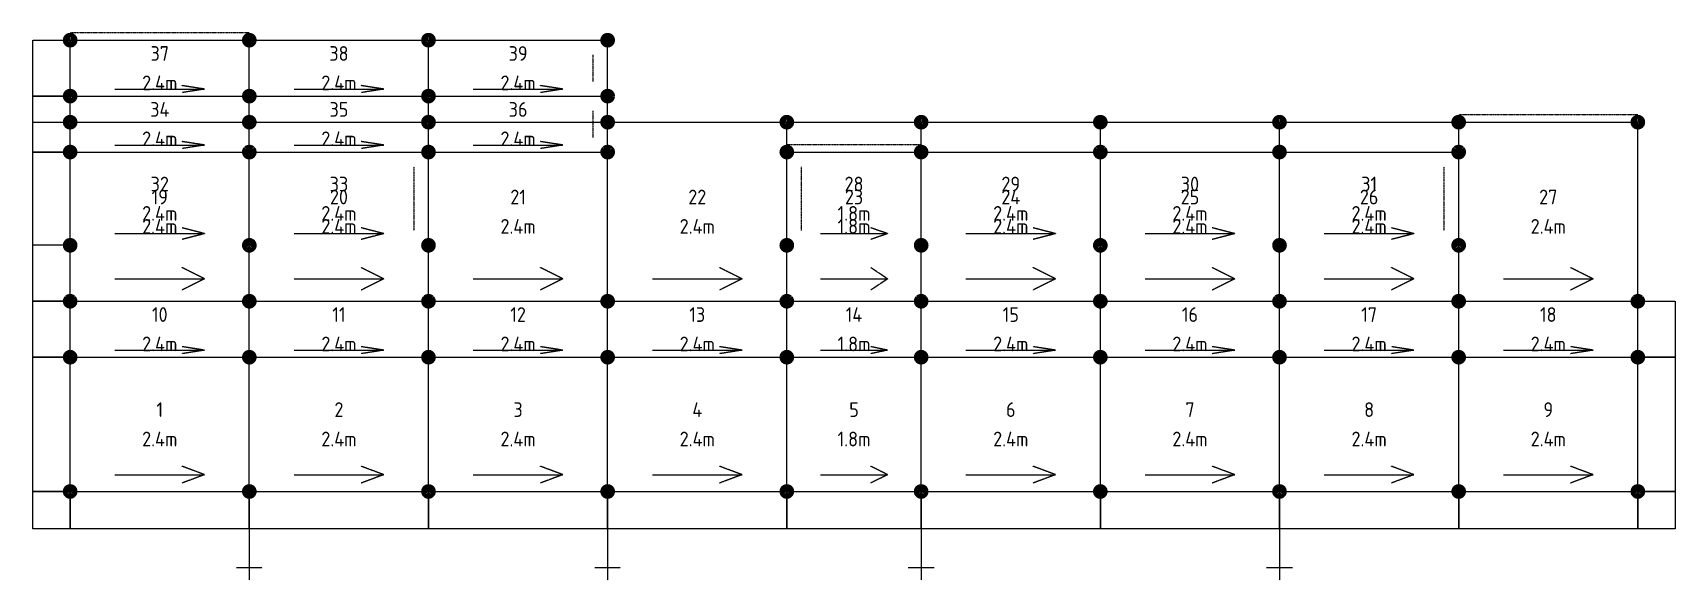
# Model space of a CAD drawing. Header units: millimetres. Extents: x 47059 to 69416, y 6851 to 14306.
import ezdxf
from ezdxf.enums import TextEntityAlignment as Align

# ---------------------------------------------------------------- set-up
doc = ezdxf.new("R2010")
doc.units = ezdxf.units.MM
doc.linetypes.add('KwikScaf_DASHED', pattern=[3.75, 2.5, -1.25])
doc.linetypes.add('KwikScaf_Line', pattern=[1, 1, 0])
doc.layers.add('KwikScaf Schematic', color=7, linetype='CONTINUOUS')
doc.styles.add('KwikScaf ISO', font='isocp.shx')

msp = doc.modelspace()

# ---------------------------------------------------------------- linework, layer by layer
at = {"layer": 'KwikScaf Schematic', "color": 3, "linetype": 'KwikScaf_Line'}
for p, q in [((47059, 13444), (47059, 14206)), ((47059, 14206), (47567, 14206)), ((47567, 14206), (50006, 14206)), ((47567, 13444), (47567, 14206)), ((50006, 13444), (50006, 14206)), ((50006, 14206), (52445, 14206)), ((52445, 13444), (52445, 14206)), ((52445, 14206), (54884, 14206)), ((54884, 13444), (54884, 14206)), ((47059, 12682), (47059, 13444)), ((47059, 13444), (47567, 13444)), ((47567, 13444), (47059, 13444)), ((47567, 13444), (50006, 13444)), ((47567, 12682), (47567, 13444)), ((48177, 13540), (49396, 13540)), ((49396, 13540), (49091, 13587)), ((49396, 13540), (49091, 13492)), ((50006, 12682), (50006, 13444)), ((50006, 13444), (52445, 13444)), ((50616, 13540), (51835, 13540)), ((51835, 13540), (51530, 13587)), ((51835, 13540), (51530, 13492)), ((52445, 12682), (52445, 13444)), ((52445, 13444), (54884, 13444)), ((52445, 13444), (54884, 13444)), ((53055, 13540), (54274, 13540)), ((54274, 13540), (53969, 13587)), ((54274, 13540), (53969, 13492)), ((54884, 12682), (54884, 13444)), ((47059, 10650), (47059, 13089)), ((47059, 13089), (47567, 13089)), ((47567, 13089), (50006, 13089)), ((47567, 10650), (47567, 13089)), ((50006, 10650), (50006, 13089)), ((50006, 13089), (52445, 13089)), ((52445, 10650), (52445, 13089)), ((52445, 13089), (54884, 13089)), ((54884, 13089), (57323, 13089)), ((54884, 10650), (54884, 13089)), ((57323, 10650), (57323, 13089)), ((59152, 13089), (61591, 13089)), ((61591, 13089), (64030, 13089)), ((61591, 10650), (61591, 13089)), ((64030, 13089), (66469, 13089)), ((64030, 10650), (64030, 13089)), ((66469, 13089), (68908, 13089)), ((66469, 10650), (66469, 13089)), ((68908, 10650), (68908, 13089)), ((48177, 12778), (49396, 12778)), ((49396, 12778), (49091, 12825)), ((49396, 12778), (49091, 12730)), ((50616, 12778), (51835, 12778)), ((51835, 12778), (51530, 12825)), ((51835, 12778), (51530, 12730)), ((53055, 12778), (54274, 12778)), ((54274, 12778), (53969, 12825)), ((54274, 12778), (53969, 12730)), ((47567, 12682), (47059, 12682)), ((47059, 11412), (47059, 12682)), ((47059, 12682), (47567, 12682)), ((47567, 12682), (50006, 12682)), ((47567, 11412), (47567, 12682)), ((50006, 11412), (50006, 12682)), ((50006, 12682), (52445, 12682)), ((52445, 12682), (54884, 12682)), ((52445, 11412), (52445, 12682)), ((59152, 12682), (61591, 12682)), ((61591, 11412), (61591, 12682)), ((61591, 12682), (64030, 12682)), ((64030, 11412), (64030, 12682)), ((64030, 12682), (66469, 12682)), ((66469, 11412), (66469, 12682)), ((49396, 11571), (49091, 11650)), ((51835, 11571), (51530, 11650)), ((60981, 11571), (60676, 11650)), ((63420, 11571), (63115, 11650)), ((65859, 11571), (65554, 11650)), ((47567, 11412), (47059, 11412)), ((48177, 11571), (49396, 11571)), ((49396, 11571), (49091, 11492)), ((50616, 11571), (51835, 11571)), ((51835, 11571), (51530, 11492)), ((59762, 11571), (60981, 11571)), ((60981, 11571), (60676, 11492)), ((62201, 11571), (63420, 11571)), ((63420, 11571), (63115, 11492)), ((64640, 11571), (65859, 11571)), ((65859, 11571), (65554, 11492)), ((48177, 10955), (49396, 10955)), ((49396, 10955), (49091, 11108)), ((49396, 10955), (49091, 10803)), ((50616, 10955), (51835, 10955)), ((51835, 10955), (51530, 11108)), ((51835, 10955), (51530, 10803)), ((53055, 10955), (54274, 10955)), ((54274, 10955), (53969, 11108)), ((54274, 10955), (53969, 10803)), ((55494, 10955), (56713, 10955)), ((56713, 10955), (56408, 11108)), ((56713, 10955), (56408, 10803)), ((59762, 10955), (60981, 10955)), ((60981, 10955), (60676, 11108)), ((60981, 10955), (60676, 10803)), ((62201, 10955), (63420, 10955)), ((63420, 10955), (63115, 11108)), ((63420, 10955), (63115, 10803)), ((64640, 10955), (65859, 10955)), ((65859, 10955), (65554, 11108)), ((65859, 10955), (65554, 10803)), ((67079, 10955), (68298, 10955)), ((68298, 10955), (67993, 11108)), ((68298, 10955), (67993, 10803)), ((47059, 9888), (47059, 10650)), ((47059, 10650), (47567, 10650)), ((47567, 10650), (47059, 10650)), ((47567, 10650), (50006, 10650)), ((47567, 9888), (47567, 10650)), ((50006, 9888), (50006, 10650)), ((50006, 10650), (52445, 10650)), ((52445, 10650), (54884, 10650)), ((52445, 9888), (52445, 10650)), ((54884, 10650), (57323, 10650)), ((54884, 9888), (54884, 10650)), ((57323, 9888), (57323, 10650)), ((59152, 10650), (61591, 10650)), ((61591, 10650), (64030, 10650)), ((61591, 9888), (61591, 10650)), ((64030, 10650), (66469, 10650)), ((64030, 9888), (64030, 10650)), ((66469, 10650), (68908, 10650)), ((66469, 9888), (66469, 10650)), ((68908, 9888), (68908, 10650)), ((68908, 10650), (69416, 10650)), ((69416, 10650), (69416, 9888)), ((47567, 9888), (47059, 9888)), ((47059, 8059), (47059, 9888)), ((47059, 9888), (47567, 9888)), ((47567, 9888), (50006, 9888)), ((47567, 8059), (47567, 9888)), ((48177, 9984), (49396, 9984)), ((49396, 9984), (49091, 10031)), ((49396, 9984), (49091, 9936)), ((50006, 8059), (50006, 9888)), ((50006, 9888), (52445, 9888)), ((50616, 9984), (51835, 9984)), ((51835, 9984), (51530, 10031)), ((51835, 9984), (51530, 9936)), ((52445, 8059), (52445, 9888)), ((52445, 9888), (54884, 9888)), ((53055, 9984), (54274, 9984)), ((54274, 9984), (53969, 10031)), ((54274, 9984), (53969, 9936)), ((54884, 8059), (54884, 9888)), ((54884, 9888), (57323, 9888)), ((55494, 9984), (56713, 9984)), ((56713, 9984), (56408, 10031)), ((56713, 9984), (56408, 9936)), ((57323, 8059), (57323, 9888)), ((59152, 9888), (61591, 9888)), ((59762, 9984), (60981, 9984)), ((60981, 9984), (60676, 10031)), ((60981, 9984), (60676, 9936)), ((61591, 8059), (61591, 9888)), ((61591, 9888), (64030, 9888)), ((62201, 9984), (63420, 9984)), ((63420, 9984), (63115, 10031)), ((63420, 9984), (63115, 9936)), ((64030, 8059), (64030, 9888)), ((64030, 9888), (66469, 9888)), ((64640, 9984), (65859, 9984)), ((65859, 9984), (65554, 10031)), ((65859, 9984), (65554, 9936)), ((66469, 8059), (66469, 9888)), ((66469, 9888), (68908, 9888)), ((67079, 9984), (68298, 9984)), ((68298, 9984), (67993, 10031)), ((68298, 9984), (67993, 9936)), ((69416, 9888), (68908, 9888)), ((68908, 8059), (68908, 9888)), ((68908, 9888), (69416, 9888)), ((69416, 9888), (69416, 8059)), ((48177, 8288), (49396, 8288)), ((49396, 8288), (49091, 8402)), ((49396, 8288), (49091, 8174)), ((50616, 8288), (51835, 8288)), ((51835, 8288), (51530, 8402)), ((51835, 8288), (51530, 8174)), ((53055, 8288), (54274, 8288)), ((54274, 8288), (53969, 8402)), ((54274, 8288), (53969, 8174)), ((55494, 8288), (56713, 8288)), ((56713, 8288), (56408, 8402)), ((56713, 8288), (56408, 8174)), ((59762, 8288), (60981, 8288)), ((60981, 8288), (60676, 8402)), ((60981, 8288), (60676, 8174)), ((62201, 8288), (63420, 8288)), ((63420, 8288), (63115, 8402)), ((63420, 8288), (63115, 8174)), ((64640, 8288), (65859, 8288)), ((65859, 8288), (65554, 8402)), ((65859, 8288), (65554, 8174)), ((67079, 8288), (68298, 8288)), ((68298, 8288), (67993, 8402)), ((68298, 8288), (67993, 8174)), ((47567, 8059), (47059, 8059)), ((47059, 7551), (47059, 8059)), ((47059, 8059), (47567, 8059)), ((47567, 8059), (50006, 8059)), ((47567, 7551), (47567, 8059)), ((47567, 8059), (47567, 7551)), ((50006, 8059), (50006, 7551)), ((50006, 8059), (52445, 8059)), ((50006, 7551), (50006, 8059)), ((52445, 8059), (52445, 7551)), ((52445, 8059), (54884, 8059)), ((52445, 7551), (52445, 8059)), ((54884, 8059), (54884, 7551)), ((54884, 8059), (57323, 8059)), ((54884, 7551), (54884, 8059)), ((57323, 8059), (57323, 7551)), ((59152, 8059), (61591, 8059)), ((59152, 7551), (59152, 8059)), ((61591, 8059), (61591, 7551)), ((61591, 8059), (64030, 8059)), ((61591, 7551), (61591, 8059)), ((64030, 8059), (64030, 7551)), ((64030, 8059), (66469, 8059)), ((64030, 7551), (64030, 8059)), ((66469, 8059), (66469, 7551)), ((66469, 8059), (68908, 8059)), ((66469, 7551), (66469, 8059)), ((69416, 8059), (68908, 8059)), ((68908, 8059), (68908, 7551)), ((68908, 8059), (69416, 8059)), ((68908, 7551), (68908, 8059)), ((69416, 8059), (69416, 7551)), ((47567, 7551), (47059, 7551)), ((50006, 7551), (47567, 7551)), ((50006, 7551), (50006, 6851)), ((52445, 7551), (50006, 7551)), ((54884, 7551), (52445, 7551)), ((54884, 7551), (54884, 6851)), ((57323, 7551), (54884, 7551)), ((61591, 7551), (59152, 7551)), ((64030, 7551), (61591, 7551)), ((64030, 7551), (64030, 6851)), ((66469, 7551), (64030, 7551)), ((68908, 7551), (66469, 7551)), ((69416, 7551), (68908, 7551)), ((49831, 7026), (50181, 7026)), ((54709, 7026), (55059, 7026)), ((63855, 7026), (64205, 7026))]:
    msp.add_line(p, q, dxfattribs=at)
at = {"layer": 'KwikScaf Schematic', "color": 3, "linetype": 'KwikScaf_DASHED'}
for p, q in [((50006, 14306), (47567, 14306)), ((54684, 14006), (54684, 13644)), ((54684, 13244), (54684, 12882)), ((68908, 13189), (66469, 13189)), ((52245, 12482), (52245, 11612)), ((66269, 12482), (66269, 11612))]:
    msp.add_line(p, q, dxfattribs=at)
at = {"layer": 'KwikScaf Schematic', "color": 5, "linetype": 'KwikScaf_Line'}
for p, q in [((57323, 13089), (59152, 13089)), ((59152, 10650), (59152, 13089)), ((57323, 12682), (59152, 12682)), ((57323, 11412), (57323, 12682)), ((59152, 11412), (59152, 12682)), ((58695, 11571), (58466, 11650)), ((57780, 11571), (58695, 11571)), ((58695, 11571), (58466, 11492)), ((57780, 10955), (58695, 10955)), ((58695, 10955), (58466, 11108)), ((58695, 10955), (58466, 10803)), ((57323, 10650), (59152, 10650)), ((59152, 9888), (59152, 10650)), ((57323, 9888), (59152, 9888)), ((57780, 9984), (58695, 9984)), ((58695, 9984), (58466, 10031)), ((58695, 9984), (58466, 9936)), ((59152, 8059), (59152, 9888)), ((57780, 8288), (58695, 8288)), ((58695, 8288), (58466, 8402)), ((58695, 8288), (58466, 8174)), ((57323, 8059), (59152, 8059)), ((57323, 7551), (57323, 8059)), ((59152, 8059), (59152, 7551)), ((59152, 7551), (57323, 7551)), ((59152, 7551), (59152, 6851)), ((58977, 7026), (59327, 7026))]:
    msp.add_line(p, q, dxfattribs=at)
at = {"layer": 'KwikScaf Schematic', "color": 5, "linetype": 'KwikScaf_DASHED'}
for p, q in [((59152, 12782), (57323, 12782)), ((57523, 11612), (57523, 12482))]:
    msp.add_line(p, q, dxfattribs=at)
at = {"layer": 'KwikScaf Schematic', "color": 3, "linetype": 'KwikScaf_Line'}
for points in [[(47567, 14256, 100, 100, -0.198912), (47602, 14242, 100, 100, -0.198912), (47617, 14206, 100, 100, -0.198912), (47602, 14171, 100, 100, -0.198912), (47567, 14156, 100, 100, -0.198912), (47532, 14171, 100, 100, -0.198912), (47517, 14206, 100, 100, -0.198912), (47532, 14242, 100, 100, -0.198912)], [(50006, 14256, 100, 100, -0.198912), (50041, 14242, 100, 100, -0.198912), (50056, 14206, 100, 100, -0.198912), (50041, 14171, 100, 100, -0.198912), (50006, 14156, 100, 100, -0.198912), (49971, 14171, 100, 100, -0.198912), (49956, 14206, 100, 100, -0.198912), (49971, 14242, 100, 100, -0.198912)], [(50006, 14256, 100, 100, -0.198912), (50041, 14242, 100, 100, -0.198912), (50056, 14206, 100, 100, -0.198912), (50041, 14171, 100, 100, -0.198912), (50006, 14156, 100, 100, -0.198912), (49971, 14171, 100, 100, -0.198912), (49956, 14206, 100, 100, -0.198912), (49971, 14242, 100, 100, -0.198912)], [(52445, 14256, 100, 100, -0.198912), (52480, 14242, 100, 100, -0.198912), (52495, 14206, 100, 100, -0.198912), (52480, 14171, 100, 100, -0.198912), (52445, 14156, 100, 100, -0.198912), (52410, 14171, 100, 100, -0.198912), (52395, 14206, 100, 100, -0.198912), (52410, 14242, 100, 100, -0.198912)], [(52445, 14256, 100, 100, -0.198912), (52480, 14242, 100, 100, -0.198912), (52495, 14206, 100, 100, -0.198912), (52480, 14171, 100, 100, -0.198912), (52445, 14156, 100, 100, -0.198912), (52410, 14171, 100, 100, -0.198912), (52395, 14206, 100, 100, -0.198912), (52410, 14242, 100, 100, -0.198912)], [(54884, 14256, 100, 100, -0.198912), (54919, 14242, 100, 100, -0.198912), (54934, 14206, 100, 100, -0.198912), (54919, 14171, 100, 100, -0.198912), (54884, 14156, 100, 100, -0.198912), (54849, 14171, 100, 100, -0.198912), (54834, 14206, 100, 100, -0.198912), (54849, 14242, 100, 100, -0.198912)], [(47567, 13494, 100, 100, -0.198912), (47602, 13480, 100, 100, -0.198912), (47617, 13444, 100, 100, -0.198912), (47602, 13409, 100, 100, -0.198912), (47567, 13394, 100, 100, -0.198912), (47532, 13409, 100, 100, -0.198912), (47517, 13444, 100, 100, -0.198912), (47532, 13480, 100, 100, -0.198912)], [(50006, 13494, 100, 100, -0.198912), (50041, 13480, 100, 100, -0.198912), (50056, 13444, 100, 100, -0.198912), (50041, 13409, 100, 100, -0.198912), (50006, 13394, 100, 100, -0.198912), (49971, 13409, 100, 100, -0.198912), (49956, 13444, 100, 100, -0.198912), (49971, 13480, 100, 100, -0.198912)], [(50006, 13494, 100, 100, -0.198912), (50041, 13480, 100, 100, -0.198912), (50056, 13444, 100, 100, -0.198912), (50041, 13409, 100, 100, -0.198912), (50006, 13394, 100, 100, -0.198912), (49971, 13409, 100, 100, -0.198912), (49956, 13444, 100, 100, -0.198912), (49971, 13480, 100, 100, -0.198912)], [(50006, 13494, 100, 100, -0.198912), (50041, 13480, 100, 100, -0.198912), (50056, 13444, 100, 100, -0.198912), (50041, 13409, 100, 100, -0.198912), (50006, 13394, 100, 100, -0.198912), (49971, 13409, 100, 100, -0.198912), (49956, 13444, 100, 100, -0.198912), (49971, 13480, 100, 100, -0.198912)], [(52445, 13494, 100, 100, -0.198912), (52480, 13480, 100, 100, -0.198912), (52495, 13444, 100, 100, -0.198912), (52480, 13409, 100, 100, -0.198912), (52445, 13394, 100, 100, -0.198912), (52410, 13409, 100, 100, -0.198912), (52395, 13444, 100, 100, -0.198912), (52410, 13480, 100, 100, -0.198912)], [(52445, 13494, 100, 100, -0.198912), (52480, 13480, 100, 100, -0.198912), (52495, 13444, 100, 100, -0.198912), (52480, 13409, 100, 100, -0.198912), (52445, 13394, 100, 100, -0.198912), (52410, 13409, 100, 100, -0.198912), (52395, 13444, 100, 100, -0.198912), (52410, 13480, 100, 100, -0.198912)], [(52445, 13494, 100, 100, -0.198912), (52480, 13480, 100, 100, -0.198912), (52495, 13444, 100, 100, -0.198912), (52480, 13409, 100, 100, -0.198912), (52445, 13394, 100, 100, -0.198912), (52410, 13409, 100, 100, -0.198912), (52395, 13444, 100, 100, -0.198912), (52410, 13480, 100, 100, -0.198912)], [(54884, 13494, 100, 100, -0.198912), (54919, 13480, 100, 100, -0.198912), (54934, 13444, 100, 100, -0.198912), (54919, 13409, 100, 100, -0.198912), (54884, 13394, 100, 100, -0.198912), (54849, 13409, 100, 100, -0.198912), (54834, 13444, 100, 100, -0.198912), (54849, 13480, 100, 100, -0.198912)], [(54884, 13494, 100, 100, -0.198912), (54919, 13480, 100, 100, -0.198912), (54934, 13444, 100, 100, -0.198912), (54919, 13409, 100, 100, -0.198912), (54884, 13394, 100, 100, -0.198912), (54849, 13409, 100, 100, -0.198912), (54834, 13444, 100, 100, -0.198912), (54849, 13480, 100, 100, -0.198912)], [(47567, 13139, 100, 100, -0.198912), (47602, 13125, 100, 100, -0.198912), (47617, 13089, 100, 100, -0.198912), (47602, 13054, 100, 100, -0.198912), (47567, 13039, 100, 100, -0.198912), (47532, 13054, 100, 100, -0.198912), (47517, 13089, 100, 100, -0.198912), (47532, 13125, 100, 100, -0.198912)], [(50006, 13139, 100, 100, -0.198912), (50041, 13125, 100, 100, -0.198912), (50056, 13089, 100, 100, -0.198912), (50041, 13054, 100, 100, -0.198912), (50006, 13039, 100, 100, -0.198912), (49971, 13054, 100, 100, -0.198912), (49956, 13089, 100, 100, -0.198912), (49971, 13125, 100, 100, -0.198912)], [(52445, 13139, 100, 100, -0.198912), (52480, 13125, 100, 100, -0.198912), (52495, 13089, 100, 100, -0.198912), (52480, 13054, 100, 100, -0.198912), (52445, 13039, 100, 100, -0.198912), (52410, 13054, 100, 100, -0.198912), (52395, 13089, 100, 100, -0.198912), (52410, 13125, 100, 100, -0.198912)], [(54884, 13139, 100, 100, -0.198912), (54919, 13125, 100, 100, -0.198912), (54934, 13089, 100, 100, -0.198912), (54919, 13054, 100, 100, -0.198912), (54884, 13039, 100, 100, -0.198912), (54849, 13054, 100, 100, -0.198912), (54834, 13089, 100, 100, -0.198912), (54849, 13125, 100, 100, -0.198912)], [(59152, 13139, 100, 100, -0.198912), (59187, 13125, 100, 100, -0.198912), (59202, 13089, 100, 100, -0.198912), (59187, 13054, 100, 100, -0.198912), (59152, 13039, 100, 100, -0.198912), (59117, 13054, 100, 100, -0.198912), (59102, 13089, 100, 100, -0.198912), (59117, 13125, 100, 100, -0.198912)], [(61591, 13139, 100, 100, -0.198912), (61626, 13125, 100, 100, -0.198912), (61641, 13089, 100, 100, -0.198912), (61626, 13054, 100, 100, -0.198912), (61591, 13039, 100, 100, -0.198912), (61556, 13054, 100, 100, -0.198912), (61541, 13089, 100, 100, -0.198912), (61556, 13125, 100, 100, -0.198912)], [(64030, 13139, 100, 100, -0.198912), (64065, 13125, 100, 100, -0.198912), (64080, 13089, 100, 100, -0.198912), (64065, 13054, 100, 100, -0.198912), (64030, 13039, 100, 100, -0.198912), (63995, 13054, 100, 100, -0.198912), (63980, 13089, 100, 100, -0.198912), (63995, 13125, 100, 100, -0.198912)], [(66469, 13139, 100, 100, -0.198912), (66504, 13125, 100, 100, -0.198912), (66519, 13089, 100, 100, -0.198912), (66504, 13054, 100, 100, -0.198912), (66469, 13039, 100, 100, -0.198912), (66434, 13054, 100, 100, -0.198912), (66419, 13089, 100, 100, -0.198912), (66434, 13125, 100, 100, -0.198912)], [(50006, 12732, 100, 100, -0.198912), (50041, 12718, 100, 100, -0.198912), (50056, 12682, 100, 100, -0.198912), (50041, 12647, 100, 100, -0.198912), (50006, 12632, 100, 100, -0.198912), (49971, 12647, 100, 100, -0.198912), (49956, 12682, 100, 100, -0.198912), (49971, 12718, 100, 100, -0.198912)], [(50006, 12732, 100, 100, -0.198912), (50041, 12718, 100, 100, -0.198912), (50056, 12682, 100, 100, -0.198912), (50041, 12647, 100, 100, -0.198912), (50006, 12632, 100, 100, -0.198912), (49971, 12647, 100, 100, -0.198912), (49956, 12682, 100, 100, -0.198912), (49971, 12718, 100, 100, -0.198912)], [(52445, 12732, 100, 100, -0.198912), (52480, 12718, 100, 100, -0.198912), (52495, 12682, 100, 100, -0.198912), (52480, 12647, 100, 100, -0.198912), (52445, 12632, 100, 100, -0.198912), (52410, 12647, 100, 100, -0.198912), (52395, 12682, 100, 100, -0.198912), (52410, 12718, 100, 100, -0.198912)], [(52445, 12732, 100, 100, -0.198912), (52480, 12718, 100, 100, -0.198912), (52495, 12682, 100, 100, -0.198912), (52480, 12647, 100, 100, -0.198912), (52445, 12632, 100, 100, -0.198912), (52410, 12647, 100, 100, -0.198912), (52395, 12682, 100, 100, -0.198912), (52410, 12718, 100, 100, -0.198912)], [(54884, 12732, 100, 100, -0.198912), (54919, 12718, 100, 100, -0.198912), (54934, 12682, 100, 100, -0.198912), (54919, 12647, 100, 100, -0.198912), (54884, 12632, 100, 100, -0.198912), (54849, 12647, 100, 100, -0.198912), (54834, 12682, 100, 100, -0.198912), (54849, 12718, 100, 100, -0.198912)], [(61591, 12732, 100, 100, -0.198912), (61626, 12718, 100, 100, -0.198912), (61641, 12682, 100, 100, -0.198912), (61626, 12647, 100, 100, -0.198912), (61591, 12632, 100, 100, -0.198912), (61556, 12647, 100, 100, -0.198912), (61541, 12682, 100, 100, -0.198912), (61556, 12718, 100, 100, -0.198912)], [(64030, 12732, 100, 100, -0.198912), (64065, 12718, 100, 100, -0.198912), (64080, 12682, 100, 100, -0.198912), (64065, 12647, 100, 100, -0.198912), (64030, 12632, 100, 100, -0.198912), (63995, 12647, 100, 100, -0.198912), (63980, 12682, 100, 100, -0.198912), (63995, 12718, 100, 100, -0.198912)], [(66469, 12732, 100, 100, -0.198912), (66504, 12718, 100, 100, -0.198912), (66519, 12682, 100, 100, -0.198912), (66504, 12647, 100, 100, -0.198912), (66469, 12632, 100, 100, -0.198912), (66434, 12647, 100, 100, -0.198912), (66419, 12682, 100, 100, -0.198912), (66434, 12718, 100, 100, -0.198912)], [(50006, 11462, 100, 100, -0.198912), (50041, 11448, 100, 100, -0.198912), (50056, 11412, 100, 100, -0.198912), (50041, 11377, 100, 100, -0.198912), (50006, 11362, 100, 100, -0.198912), (49971, 11377, 100, 100, -0.198912), (49956, 11412, 100, 100, -0.198912), (49971, 11448, 100, 100, -0.198912)], [(52445, 11462, 100, 100, -0.198912), (52480, 11448, 100, 100, -0.198912), (52495, 11412, 100, 100, -0.198912), (52480, 11377, 100, 100, -0.198912), (52445, 11362, 100, 100, -0.198912), (52410, 11377, 100, 100, -0.198912), (52395, 11412, 100, 100, -0.198912), (52410, 11448, 100, 100, -0.198912)], [(61591, 11462, 100, 100, -0.198912), (61626, 11448, 100, 100, -0.198912), (61641, 11412, 100, 100, -0.198912), (61626, 11377, 100, 100, -0.198912), (61591, 11362, 100, 100, -0.198912), (61556, 11377, 100, 100, -0.198912), (61541, 11412, 100, 100, -0.198912), (61556, 11448, 100, 100, -0.198912)], [(64030, 11462, 100, 100, -0.198912), (64065, 11448, 100, 100, -0.198912), (64080, 11412, 100, 100, -0.198912), (64065, 11377, 100, 100, -0.198912), (64030, 11362, 100, 100, -0.198912), (63995, 11377, 100, 100, -0.198912), (63980, 11412, 100, 100, -0.198912), (63995, 11448, 100, 100, -0.198912)], [(66469, 11462, 100, 100, -0.198912), (66504, 11448, 100, 100, -0.198912), (66519, 11412, 100, 100, -0.198912), (66504, 11377, 100, 100, -0.198912), (66469, 11362, 100, 100, -0.198912), (66434, 11377, 100, 100, -0.198912), (66419, 11412, 100, 100, -0.198912), (66434, 11448, 100, 100, -0.198912)], [(47567, 10700, 100, 100, -0.198912), (47602, 10686, 100, 100, -0.198912), (47617, 10650, 100, 100, -0.198912), (47602, 10615, 100, 100, -0.198912), (47567, 10600, 100, 100, -0.198912), (47532, 10615, 100, 100, -0.198912), (47517, 10650, 100, 100, -0.198912), (47532, 10686, 100, 100, -0.198912)], [(50006, 10700, 100, 100, -0.198912), (50041, 10686, 100, 100, -0.198912), (50056, 10650, 100, 100, -0.198912), (50041, 10615, 100, 100, -0.198912), (50006, 10600, 100, 100, -0.198912), (49971, 10615, 100, 100, -0.198912), (49956, 10650, 100, 100, -0.198912), (49971, 10686, 100, 100, -0.198912)], [(50006, 10700, 100, 100, -0.198912), (50041, 10686, 100, 100, -0.198912), (50056, 10650, 100, 100, -0.198912), (50041, 10615, 100, 100, -0.198912), (50006, 10600, 100, 100, -0.198912), (49971, 10615, 100, 100, -0.198912), (49956, 10650, 100, 100, -0.198912), (49971, 10686, 100, 100, -0.198912)], [(50006, 10700, 100, 100, -0.198912), (50041, 10686, 100, 100, -0.198912), (50056, 10650, 100, 100, -0.198912), (50041, 10615, 100, 100, -0.198912), (50006, 10600, 100, 100, -0.198912), (49971, 10615, 100, 100, -0.198912), (49956, 10650, 100, 100, -0.198912), (49971, 10686, 100, 100, -0.198912)], [(52445, 10700, 100, 100, -0.198912), (52480, 10686, 100, 100, -0.198912), (52495, 10650, 100, 100, -0.198912), (52480, 10615, 100, 100, -0.198912), (52445, 10600, 100, 100, -0.198912), (52410, 10615, 100, 100, -0.198912), (52395, 10650, 100, 100, -0.198912), (52410, 10686, 100, 100, -0.198912)], [(52445, 10700, 100, 100, -0.198912), (52480, 10686, 100, 100, -0.198912), (52495, 10650, 100, 100, -0.198912), (52480, 10615, 100, 100, -0.198912), (52445, 10600, 100, 100, -0.198912), (52410, 10615, 100, 100, -0.198912), (52395, 10650, 100, 100, -0.198912), (52410, 10686, 100, 100, -0.198912)], [(52445, 10700, 100, 100, -0.198912), (52480, 10686, 100, 100, -0.198912), (52495, 10650, 100, 100, -0.198912), (52480, 10615, 100, 100, -0.198912), (52445, 10600, 100, 100, -0.198912), (52410, 10615, 100, 100, -0.198912), (52395, 10650, 100, 100, -0.198912), (52410, 10686, 100, 100, -0.198912)], [(54884, 10700, 100, 100, -0.198912), (54919, 10686, 100, 100, -0.198912), (54934, 10650, 100, 100, -0.198912), (54919, 10615, 100, 100, -0.198912), (54884, 10600, 100, 100, -0.198912), (54849, 10615, 100, 100, -0.198912), (54834, 10650, 100, 100, -0.198912), (54849, 10686, 100, 100, -0.198912)], [(54884, 10700, 100, 100, -0.198912), (54919, 10686, 100, 100, -0.198912), (54934, 10650, 100, 100, -0.198912), (54919, 10615, 100, 100, -0.198912), (54884, 10600, 100, 100, -0.198912), (54849, 10615, 100, 100, -0.198912), (54834, 10650, 100, 100, -0.198912), (54849, 10686, 100, 100, -0.198912)], [(54884, 10700, 100, 100, -0.198912), (54919, 10686, 100, 100, -0.198912), (54934, 10650, 100, 100, -0.198912), (54919, 10615, 100, 100, -0.198912), (54884, 10600, 100, 100, -0.198912), (54849, 10615, 100, 100, -0.198912), (54834, 10650, 100, 100, -0.198912), (54849, 10686, 100, 100, -0.198912)], [(57323, 10700, 100, 100, -0.198912), (57358, 10686, 100, 100, -0.198912), (57373, 10650, 100, 100, -0.198912), (57358, 10615, 100, 100, -0.198912), (57323, 10600, 100, 100, -0.198912), (57288, 10615, 100, 100, -0.198912), (57273, 10650, 100, 100, -0.198912), (57288, 10686, 100, 100, -0.198912)], [(57323, 10700, 100, 100, -0.198912), (57358, 10686, 100, 100, -0.198912), (57373, 10650, 100, 100, -0.198912), (57358, 10615, 100, 100, -0.198912), (57323, 10600, 100, 100, -0.198912), (57288, 10615, 100, 100, -0.198912), (57273, 10650, 100, 100, -0.198912), (57288, 10686, 100, 100, -0.198912)], [(59152, 10700, 100, 100, -0.198912), (59187, 10686, 100, 100, -0.198912), (59202, 10650, 100, 100, -0.198912), (59187, 10615, 100, 100, -0.198912), (59152, 10600, 100, 100, -0.198912), (59117, 10615, 100, 100, -0.198912), (59102, 10650, 100, 100, -0.198912), (59117, 10686, 100, 100, -0.198912)], [(61591, 10700, 100, 100, -0.198912), (61626, 10686, 100, 100, -0.198912), (61641, 10650, 100, 100, -0.198912), (61626, 10615, 100, 100, -0.198912), (61591, 10600, 100, 100, -0.198912), (61556, 10615, 100, 100, -0.198912), (61541, 10650, 100, 100, -0.198912), (61556, 10686, 100, 100, -0.198912)], [(61591, 10700, 100, 100, -0.198912), (61626, 10686, 100, 100, -0.198912), (61641, 10650, 100, 100, -0.198912), (61626, 10615, 100, 100, -0.198912), (61591, 10600, 100, 100, -0.198912), (61556, 10615, 100, 100, -0.198912), (61541, 10650, 100, 100, -0.198912), (61556, 10686, 100, 100, -0.198912)], [(61591, 10700, 100, 100, -0.198912), (61626, 10686, 100, 100, -0.198912), (61641, 10650, 100, 100, -0.198912), (61626, 10615, 100, 100, -0.198912), (61591, 10600, 100, 100, -0.198912), (61556, 10615, 100, 100, -0.198912), (61541, 10650, 100, 100, -0.198912), (61556, 10686, 100, 100, -0.198912)], [(64030, 10700, 100, 100, -0.198912), (64065, 10686, 100, 100, -0.198912), (64080, 10650, 100, 100, -0.198912), (64065, 10615, 100, 100, -0.198912), (64030, 10600, 100, 100, -0.198912), (63995, 10615, 100, 100, -0.198912), (63980, 10650, 100, 100, -0.198912), (63995, 10686, 100, 100, -0.198912)], [(64030, 10700, 100, 100, -0.198912), (64065, 10686, 100, 100, -0.198912), (64080, 10650, 100, 100, -0.198912), (64065, 10615, 100, 100, -0.198912), (64030, 10600, 100, 100, -0.198912), (63995, 10615, 100, 100, -0.198912), (63980, 10650, 100, 100, -0.198912), (63995, 10686, 100, 100, -0.198912)], [(64030, 10700, 100, 100, -0.198912), (64065, 10686, 100, 100, -0.198912), (64080, 10650, 100, 100, -0.198912), (64065, 10615, 100, 100, -0.198912), (64030, 10600, 100, 100, -0.198912), (63995, 10615, 100, 100, -0.198912), (63980, 10650, 100, 100, -0.198912), (63995, 10686, 100, 100, -0.198912)], [(66469, 10700, 100, 100, -0.198912), (66504, 10686, 100, 100, -0.198912), (66519, 10650, 100, 100, -0.198912), (66504, 10615, 100, 100, -0.198912), (66469, 10600, 100, 100, -0.198912), (66434, 10615, 100, 100, -0.198912), (66419, 10650, 100, 100, -0.198912), (66434, 10686, 100, 100, -0.198912)], [(66469, 10700, 100, 100, -0.198912), (66504, 10686, 100, 100, -0.198912), (66519, 10650, 100, 100, -0.198912), (66504, 10615, 100, 100, -0.198912), (66469, 10600, 100, 100, -0.198912), (66434, 10615, 100, 100, -0.198912), (66419, 10650, 100, 100, -0.198912), (66434, 10686, 100, 100, -0.198912)], [(66469, 10700, 100, 100, -0.198912), (66504, 10686, 100, 100, -0.198912), (66519, 10650, 100, 100, -0.198912), (66504, 10615, 100, 100, -0.198912), (66469, 10600, 100, 100, -0.198912), (66434, 10615, 100, 100, -0.198912), (66419, 10650, 100, 100, -0.198912), (66434, 10686, 100, 100, -0.198912)], [(68908, 10700, 100, 100, -0.198912), (68943, 10686, 100, 100, -0.198912), (68958, 10650, 100, 100, -0.198912), (68943, 10615, 100, 100, -0.198912), (68908, 10600, 100, 100, -0.198912), (68873, 10615, 100, 100, -0.198912), (68858, 10650, 100, 100, -0.198912), (68873, 10686, 100, 100, -0.198912)], [(68908, 10700, 100, 100, -0.198912), (68943, 10686, 100, 100, -0.198912), (68958, 10650, 100, 100, -0.198912), (68943, 10615, 100, 100, -0.198912), (68908, 10600, 100, 100, -0.198912), (68873, 10615, 100, 100, -0.198912), (68858, 10650, 100, 100, -0.198912), (68873, 10686, 100, 100, -0.198912)], [(47567, 9938, 100, 100, -0.198912), (47602, 9924, 100, 100, -0.198912), (47617, 9888, 100, 100, -0.198912), (47602, 9853, 100, 100, -0.198912), (47567, 9838, 100, 100, -0.198912), (47532, 9853, 100, 100, -0.198912), (47517, 9888, 100, 100, -0.198912), (47532, 9924, 100, 100, -0.198912)], [(50006, 9938, 100, 100, -0.198912), (50041, 9924, 100, 100, -0.198912), (50056, 9888, 100, 100, -0.198912), (50041, 9853, 100, 100, -0.198912), (50006, 9838, 100, 100, -0.198912), (49971, 9853, 100, 100, -0.198912), (49956, 9888, 100, 100, -0.198912), (49971, 9924, 100, 100, -0.198912)], [(50006, 9938, 100, 100, -0.198912), (50041, 9924, 100, 100, -0.198912), (50056, 9888, 100, 100, -0.198912), (50041, 9853, 100, 100, -0.198912), (50006, 9838, 100, 100, -0.198912), (49971, 9853, 100, 100, -0.198912), (49956, 9888, 100, 100, -0.198912), (49971, 9924, 100, 100, -0.198912)], [(50006, 9938, 100, 100, -0.198912), (50041, 9924, 100, 100, -0.198912), (50056, 9888, 100, 100, -0.198912), (50041, 9853, 100, 100, -0.198912), (50006, 9838, 100, 100, -0.198912), (49971, 9853, 100, 100, -0.198912), (49956, 9888, 100, 100, -0.198912), (49971, 9924, 100, 100, -0.198912)], [(52445, 9938, 100, 100, -0.198912), (52480, 9924, 100, 100, -0.198912), (52495, 9888, 100, 100, -0.198912), (52480, 9853, 100, 100, -0.198912), (52445, 9838, 100, 100, -0.198912), (52410, 9853, 100, 100, -0.198912), (52395, 9888, 100, 100, -0.198912), (52410, 9924, 100, 100, -0.198912)], [(52445, 9938, 100, 100, -0.198912), (52480, 9924, 100, 100, -0.198912), (52495, 9888, 100, 100, -0.198912), (52480, 9853, 100, 100, -0.198912), (52445, 9838, 100, 100, -0.198912), (52410, 9853, 100, 100, -0.198912), (52395, 9888, 100, 100, -0.198912), (52410, 9924, 100, 100, -0.198912)], [(52445, 9938, 100, 100, -0.198912), (52480, 9924, 100, 100, -0.198912), (52495, 9888, 100, 100, -0.198912), (52480, 9853, 100, 100, -0.198912), (52445, 9838, 100, 100, -0.198912), (52410, 9853, 100, 100, -0.198912), (52395, 9888, 100, 100, -0.198912), (52410, 9924, 100, 100, -0.198912)], [(54884, 9938, 100, 100, -0.198912), (54919, 9924, 100, 100, -0.198912), (54934, 9888, 100, 100, -0.198912), (54919, 9853, 100, 100, -0.198912), (54884, 9838, 100, 100, -0.198912), (54849, 9853, 100, 100, -0.198912), (54834, 9888, 100, 100, -0.198912), (54849, 9924, 100, 100, -0.198912)], [(54884, 9938, 100, 100, -0.198912), (54919, 9924, 100, 100, -0.198912), (54934, 9888, 100, 100, -0.198912), (54919, 9853, 100, 100, -0.198912), (54884, 9838, 100, 100, -0.198912), (54849, 9853, 100, 100, -0.198912), (54834, 9888, 100, 100, -0.198912), (54849, 9924, 100, 100, -0.198912)], [(54884, 9938, 100, 100, -0.198912), (54919, 9924, 100, 100, -0.198912), (54934, 9888, 100, 100, -0.198912), (54919, 9853, 100, 100, -0.198912), (54884, 9838, 100, 100, -0.198912), (54849, 9853, 100, 100, -0.198912), (54834, 9888, 100, 100, -0.198912), (54849, 9924, 100, 100, -0.198912)], [(57323, 9938, 100, 100, -0.198912), (57358, 9924, 100, 100, -0.198912), (57373, 9888, 100, 100, -0.198912), (57358, 9853, 100, 100, -0.198912), (57323, 9838, 100, 100, -0.198912), (57288, 9853, 100, 100, -0.198912), (57273, 9888, 100, 100, -0.198912), (57288, 9924, 100, 100, -0.198912)], [(57323, 9938, 100, 100, -0.198912), (57358, 9924, 100, 100, -0.198912), (57373, 9888, 100, 100, -0.198912), (57358, 9853, 100, 100, -0.198912), (57323, 9838, 100, 100, -0.198912), (57288, 9853, 100, 100, -0.198912), (57273, 9888, 100, 100, -0.198912), (57288, 9924, 100, 100, -0.198912)], [(59152, 9938, 100, 100, -0.198912), (59187, 9924, 100, 100, -0.198912), (59202, 9888, 100, 100, -0.198912), (59187, 9853, 100, 100, -0.198912), (59152, 9838, 100, 100, -0.198912), (59117, 9853, 100, 100, -0.198912), (59102, 9888, 100, 100, -0.198912), (59117, 9924, 100, 100, -0.198912)], [(61591, 9938, 100, 100, -0.198912), (61626, 9924, 100, 100, -0.198912), (61641, 9888, 100, 100, -0.198912), (61626, 9853, 100, 100, -0.198912), (61591, 9838, 100, 100, -0.198912), (61556, 9853, 100, 100, -0.198912), (61541, 9888, 100, 100, -0.198912), (61556, 9924, 100, 100, -0.198912)], [(61591, 9938, 100, 100, -0.198912), (61626, 9924, 100, 100, -0.198912), (61641, 9888, 100, 100, -0.198912), (61626, 9853, 100, 100, -0.198912), (61591, 9838, 100, 100, -0.198912), (61556, 9853, 100, 100, -0.198912), (61541, 9888, 100, 100, -0.198912), (61556, 9924, 100, 100, -0.198912)], [(61591, 9938, 100, 100, -0.198912), (61626, 9924, 100, 100, -0.198912), (61641, 9888, 100, 100, -0.198912), (61626, 9853, 100, 100, -0.198912), (61591, 9838, 100, 100, -0.198912), (61556, 9853, 100, 100, -0.198912), (61541, 9888, 100, 100, -0.198912), (61556, 9924, 100, 100, -0.198912)], [(64030, 9938, 100, 100, -0.198912), (64065, 9924, 100, 100, -0.198912), (64080, 9888, 100, 100, -0.198912), (64065, 9853, 100, 100, -0.198912), (64030, 9838, 100, 100, -0.198912), (63995, 9853, 100, 100, -0.198912), (63980, 9888, 100, 100, -0.198912), (63995, 9924, 100, 100, -0.198912)], [(64030, 9938, 100, 100, -0.198912), (64065, 9924, 100, 100, -0.198912), (64080, 9888, 100, 100, -0.198912), (64065, 9853, 100, 100, -0.198912), (64030, 9838, 100, 100, -0.198912), (63995, 9853, 100, 100, -0.198912), (63980, 9888, 100, 100, -0.198912), (63995, 9924, 100, 100, -0.198912)], [(64030, 9938, 100, 100, -0.198912), (64065, 9924, 100, 100, -0.198912), (64080, 9888, 100, 100, -0.198912), (64065, 9853, 100, 100, -0.198912), (64030, 9838, 100, 100, -0.198912), (63995, 9853, 100, 100, -0.198912), (63980, 9888, 100, 100, -0.198912), (63995, 9924, 100, 100, -0.198912)], [(66469, 9938, 100, 100, -0.198912), (66504, 9924, 100, 100, -0.198912), (66519, 9888, 100, 100, -0.198912), (66504, 9853, 100, 100, -0.198912), (66469, 9838, 100, 100, -0.198912), (66434, 9853, 100, 100, -0.198912), (66419, 9888, 100, 100, -0.198912), (66434, 9924, 100, 100, -0.198912)], [(66469, 9938, 100, 100, -0.198912), (66504, 9924, 100, 100, -0.198912), (66519, 9888, 100, 100, -0.198912), (66504, 9853, 100, 100, -0.198912), (66469, 9838, 100, 100, -0.198912), (66434, 9853, 100, 100, -0.198912), (66419, 9888, 100, 100, -0.198912), (66434, 9924, 100, 100, -0.198912)], [(66469, 9938, 100, 100, -0.198912), (66504, 9924, 100, 100, -0.198912), (66519, 9888, 100, 100, -0.198912), (66504, 9853, 100, 100, -0.198912), (66469, 9838, 100, 100, -0.198912), (66434, 9853, 100, 100, -0.198912), (66419, 9888, 100, 100, -0.198912), (66434, 9924, 100, 100, -0.198912)], [(68908, 9938, 100, 100, -0.198912), (68943, 9924, 100, 100, -0.198912), (68958, 9888, 100, 100, -0.198912), (68943, 9853, 100, 100, -0.198912), (68908, 9838, 100, 100, -0.198912), (68873, 9853, 100, 100, -0.198912), (68858, 9888, 100, 100, -0.198912), (68873, 9924, 100, 100, -0.198912)], [(68908, 9938, 100, 100, -0.198912), (68943, 9924, 100, 100, -0.198912), (68958, 9888, 100, 100, -0.198912), (68943, 9853, 100, 100, -0.198912), (68908, 9838, 100, 100, -0.198912), (68873, 9853, 100, 100, -0.198912), (68858, 9888, 100, 100, -0.198912), (68873, 9924, 100, 100, -0.198912)], [(50006, 8109, 100, 100, -0.198912), (50041, 8095, 100, 100, -0.198912), (50056, 8059, 100, 100, -0.198912), (50041, 8024, 100, 100, -0.198912), (50006, 8009, 100, 100, -0.198912), (49971, 8024, 100, 100, -0.198912), (49956, 8059, 100, 100, -0.198912), (49971, 8095, 100, 100, -0.198912)], [(52445, 8109, 100, 100, -0.198912), (52480, 8095, 100, 100, -0.198912), (52495, 8059, 100, 100, -0.198912), (52480, 8024, 100, 100, -0.198912), (52445, 8009, 100, 100, -0.198912), (52410, 8024, 100, 100, -0.198912), (52395, 8059, 100, 100, -0.198912), (52410, 8095, 100, 100, -0.198912)], [(54884, 8109, 100, 100, -0.198912), (54919, 8095, 100, 100, -0.198912), (54934, 8059, 100, 100, -0.198912), (54919, 8024, 100, 100, -0.198912), (54884, 8009, 100, 100, -0.198912), (54849, 8024, 100, 100, -0.198912), (54834, 8059, 100, 100, -0.198912), (54849, 8095, 100, 100, -0.198912)], [(57323, 8109, 100, 100, -0.198912), (57358, 8095, 100, 100, -0.198912), (57373, 8059, 100, 100, -0.198912), (57358, 8024, 100, 100, -0.198912), (57323, 8009, 100, 100, -0.198912), (57288, 8024, 100, 100, -0.198912), (57273, 8059, 100, 100, -0.198912), (57288, 8095, 100, 100, -0.198912)], [(61591, 8109, 100, 100, -0.198912), (61626, 8095, 100, 100, -0.198912), (61641, 8059, 100, 100, -0.198912), (61626, 8024, 100, 100, -0.198912), (61591, 8009, 100, 100, -0.198912), (61556, 8024, 100, 100, -0.198912), (61541, 8059, 100, 100, -0.198912), (61556, 8095, 100, 100, -0.198912)], [(64030, 8109, 100, 100, -0.198912), (64065, 8095, 100, 100, -0.198912), (64080, 8059, 100, 100, -0.198912), (64065, 8024, 100, 100, -0.198912), (64030, 8009, 100, 100, -0.198912), (63995, 8024, 100, 100, -0.198912), (63980, 8059, 100, 100, -0.198912), (63995, 8095, 100, 100, -0.198912)], [(66469, 8109, 100, 100, -0.198912), (66504, 8095, 100, 100, -0.198912), (66519, 8059, 100, 100, -0.198912), (66504, 8024, 100, 100, -0.198912), (66469, 8009, 100, 100, -0.198912), (66434, 8024, 100, 100, -0.198912), (66419, 8059, 100, 100, -0.198912), (66434, 8095, 100, 100, -0.198912)], [(68908, 8109, 100, 100, -0.198912), (68943, 8095, 100, 100, -0.198912), (68958, 8059, 100, 100, -0.198912), (68943, 8024, 100, 100, -0.198912), (68908, 8009, 100, 100, -0.198912), (68873, 8024, 100, 100, -0.198912), (68858, 8059, 100, 100, -0.198912), (68873, 8095, 100, 100, -0.198912)]]:
    msp.add_lwpolyline(points, format="xyseb", close=True, dxfattribs=at)
at = {"layer": 'KwikScaf Schematic', "color": 3, "linetype": 'KwikScaf_Line', "const_width": 100}
for points in [[(47567, 13494, -0.198912), (47602, 13480, -0.198912), (47617, 13444, -0.198912), (47602, 13409, -0.198912), (47567, 13394, -0.198912), (47532, 13409, -0.198912), (47517, 13444, -0.198912), (47532, 13480, -0.198912)], [(50006, 13494, -0.198912), (50041, 13480, -0.198912), (50056, 13444, -0.198912), (50041, 13409, -0.198912), (50006, 13394, -0.198912), (49971, 13409, -0.198912), (49956, 13444, -0.198912), (49971, 13480, -0.198912)], [(52445, 13494, -0.198912), (52480, 13480, -0.198912), (52495, 13444, -0.198912), (52480, 13409, -0.198912), (52445, 13394, -0.198912), (52410, 13409, -0.198912), (52395, 13444, -0.198912), (52410, 13480, -0.198912)], [(50006, 13139, -0.198912), (50041, 13125, -0.198912), (50056, 13089, -0.198912), (50041, 13054, -0.198912), (50006, 13039, -0.198912), (49971, 13054, -0.198912), (49956, 13089, -0.198912), (49971, 13125, -0.198912)], [(52445, 13139, -0.198912), (52480, 13125, -0.198912), (52495, 13089, -0.198912), (52480, 13054, -0.198912), (52445, 13039, -0.198912), (52410, 13054, -0.198912), (52395, 13089, -0.198912), (52410, 13125, -0.198912)], [(54884, 13139, -0.198912), (54919, 13125, -0.198912), (54934, 13089, -0.198912), (54919, 13054, -0.198912), (54884, 13039, -0.198912), (54849, 13054, -0.198912), (54834, 13089, -0.198912), (54849, 13125, -0.198912)], [(57323, 13139, -0.198912), (57358, 13125, -0.198912), (57373, 13089, -0.198912), (57358, 13054, -0.198912), (57323, 13039, -0.198912), (57288, 13054, -0.198912), (57273, 13089, -0.198912), (57288, 13125, -0.198912)], [(61591, 13139, -0.198912), (61626, 13125, -0.198912), (61641, 13089, -0.198912), (61626, 13054, -0.198912), (61591, 13039, -0.198912), (61556, 13054, -0.198912), (61541, 13089, -0.198912), (61556, 13125, -0.198912)], [(64030, 13139, -0.198912), (64065, 13125, -0.198912), (64080, 13089, -0.198912), (64065, 13054, -0.198912), (64030, 13039, -0.198912), (63995, 13054, -0.198912), (63980, 13089, -0.198912), (63995, 13125, -0.198912)], [(66469, 13139, -0.198912), (66504, 13125, -0.198912), (66519, 13089, -0.198912), (66504, 13054, -0.198912), (66469, 13039, -0.198912), (66434, 13054, -0.198912), (66419, 13089, -0.198912), (66434, 13125, -0.198912)], [(68908, 13139, -0.198912), (68943, 13125, -0.198912), (68958, 13089, -0.198912), (68943, 13054, -0.198912), (68908, 13039, -0.198912), (68873, 13054, -0.198912), (68858, 13089, -0.198912), (68873, 13125, -0.198912)], [(47567, 12732, -0.198912), (47602, 12718, -0.198912), (47617, 12682, -0.198912), (47602, 12647, -0.198912), (47567, 12632, -0.198912), (47532, 12647, -0.198912), (47517, 12682, -0.198912), (47532, 12718, -0.198912)], [(47567, 12732, -0.198912), (47602, 12718, -0.198912), (47617, 12682, -0.198912), (47602, 12647, -0.198912), (47567, 12632, -0.198912), (47532, 12647, -0.198912), (47517, 12682, -0.198912), (47532, 12718, -0.198912)], [(50006, 12732, -0.198912), (50041, 12718, -0.198912), (50056, 12682, -0.198912), (50041, 12647, -0.198912), (50006, 12632, -0.198912), (49971, 12647, -0.198912), (49956, 12682, -0.198912), (49971, 12718, -0.198912)], [(50006, 12732, -0.198912), (50041, 12718, -0.198912), (50056, 12682, -0.198912), (50041, 12647, -0.198912), (50006, 12632, -0.198912), (49971, 12647, -0.198912), (49956, 12682, -0.198912), (49971, 12718, -0.198912)], [(52445, 12732, -0.198912), (52480, 12718, -0.198912), (52495, 12682, -0.198912), (52480, 12647, -0.198912), (52445, 12632, -0.198912), (52410, 12647, -0.198912), (52395, 12682, -0.198912), (52410, 12718, -0.198912)], [(59152, 12732, -0.198912), (59187, 12718, -0.198912), (59202, 12682, -0.198912), (59187, 12647, -0.198912), (59152, 12632, -0.198912), (59117, 12647, -0.198912), (59102, 12682, -0.198912), (59117, 12718, -0.198912)], [(61591, 12732, -0.198912), (61626, 12718, -0.198912), (61641, 12682, -0.198912), (61626, 12647, -0.198912), (61591, 12632, -0.198912), (61556, 12647, -0.198912), (61541, 12682, -0.198912), (61556, 12718, -0.198912)], [(64030, 12732, -0.198912), (64065, 12718, -0.198912), (64080, 12682, -0.198912), (64065, 12647, -0.198912), (64030, 12632, -0.198912), (63995, 12647, -0.198912), (63980, 12682, -0.198912), (63995, 12718, -0.198912)], [(47567, 11462, -0.198912), (47602, 11448, -0.198912), (47617, 11412, -0.198912), (47602, 11377, -0.198912), (47567, 11362, -0.198912), (47532, 11377, -0.198912), (47517, 11412, -0.198912), (47532, 11448, -0.198912)], [(50006, 11462, -0.198912), (50041, 11448, -0.198912), (50056, 11412, -0.198912), (50041, 11377, -0.198912), (50006, 11362, -0.198912), (49971, 11377, -0.198912), (49956, 11412, -0.198912), (49971, 11448, -0.198912)], [(59152, 11462, -0.198912), (59187, 11448, -0.198912), (59202, 11412, -0.198912), (59187, 11377, -0.198912), (59152, 11362, -0.198912), (59117, 11377, -0.198912), (59102, 11412, -0.198912), (59117, 11448, -0.198912)], [(61591, 11462, -0.198912), (61626, 11448, -0.198912), (61641, 11412, -0.198912), (61626, 11377, -0.198912), (61591, 11362, -0.198912), (61556, 11377, -0.198912), (61541, 11412, -0.198912), (61556, 11448, -0.198912)], [(64030, 11462, -0.198912), (64065, 11448, -0.198912), (64080, 11412, -0.198912), (64065, 11377, -0.198912), (64030, 11362, -0.198912), (63995, 11377, -0.198912), (63980, 11412, -0.198912), (63995, 11448, -0.198912)], [(47567, 10700, -0.198912), (47602, 10686, -0.198912), (47617, 10650, -0.198912), (47602, 10615, -0.198912), (47567, 10600, -0.198912), (47532, 10615, -0.198912), (47517, 10650, -0.198912), (47532, 10686, -0.198912)], [(50006, 10700, -0.198912), (50041, 10686, -0.198912), (50056, 10650, -0.198912), (50041, 10615, -0.198912), (50006, 10600, -0.198912), (49971, 10615, -0.198912), (49956, 10650, -0.198912), (49971, 10686, -0.198912)], [(52445, 10700, -0.198912), (52480, 10686, -0.198912), (52495, 10650, -0.198912), (52480, 10615, -0.198912), (52445, 10600, -0.198912), (52410, 10615, -0.198912), (52395, 10650, -0.198912), (52410, 10686, -0.198912)], [(54884, 10700, -0.198912), (54919, 10686, -0.198912), (54934, 10650, -0.198912), (54919, 10615, -0.198912), (54884, 10600, -0.198912), (54849, 10615, -0.198912), (54834, 10650, -0.198912), (54849, 10686, -0.198912)], [(59152, 10700, -0.198912), (59187, 10686, -0.198912), (59202, 10650, -0.198912), (59187, 10615, -0.198912), (59152, 10600, -0.198912), (59117, 10615, -0.198912), (59102, 10650, -0.198912), (59117, 10686, -0.198912)], [(61591, 10700, -0.198912), (61626, 10686, -0.198912), (61641, 10650, -0.198912), (61626, 10615, -0.198912), (61591, 10600, -0.198912), (61556, 10615, -0.198912), (61541, 10650, -0.198912), (61556, 10686, -0.198912)], [(64030, 10700, -0.198912), (64065, 10686, -0.198912), (64080, 10650, -0.198912), (64065, 10615, -0.198912), (64030, 10600, -0.198912), (63995, 10615, -0.198912), (63980, 10650, -0.198912), (63995, 10686, -0.198912)], [(66469, 10700, -0.198912), (66504, 10686, -0.198912), (66519, 10650, -0.198912), (66504, 10615, -0.198912), (66469, 10600, -0.198912), (66434, 10615, -0.198912), (66419, 10650, -0.198912), (66434, 10686, -0.198912)], [(47567, 9938, -0.198912), (47602, 9924, -0.198912), (47617, 9888, -0.198912), (47602, 9853, -0.198912), (47567, 9838, -0.198912), (47532, 9853, -0.198912), (47517, 9888, -0.198912), (47532, 9924, -0.198912)], [(50006, 9938, -0.198912), (50041, 9924, -0.198912), (50056, 9888, -0.198912), (50041, 9853, -0.198912), (50006, 9838, -0.198912), (49971, 9853, -0.198912), (49956, 9888, -0.198912), (49971, 9924, -0.198912)], [(52445, 9938, -0.198912), (52480, 9924, -0.198912), (52495, 9888, -0.198912), (52480, 9853, -0.198912), (52445, 9838, -0.198912), (52410, 9853, -0.198912), (52395, 9888, -0.198912), (52410, 9924, -0.198912)], [(54884, 9938, -0.198912), (54919, 9924, -0.198912), (54934, 9888, -0.198912), (54919, 9853, -0.198912), (54884, 9838, -0.198912), (54849, 9853, -0.198912), (54834, 9888, -0.198912), (54849, 9924, -0.198912)], [(59152, 9938, -0.198912), (59187, 9924, -0.198912), (59202, 9888, -0.198912), (59187, 9853, -0.198912), (59152, 9838, -0.198912), (59117, 9853, -0.198912), (59102, 9888, -0.198912), (59117, 9924, -0.198912)], [(61591, 9938, -0.198912), (61626, 9924, -0.198912), (61641, 9888, -0.198912), (61626, 9853, -0.198912), (61591, 9838, -0.198912), (61556, 9853, -0.198912), (61541, 9888, -0.198912), (61556, 9924, -0.198912)], [(64030, 9938, -0.198912), (64065, 9924, -0.198912), (64080, 9888, -0.198912), (64065, 9853, -0.198912), (64030, 9838, -0.198912), (63995, 9853, -0.198912), (63980, 9888, -0.198912), (63995, 9924, -0.198912)], [(66469, 9938, -0.198912), (66504, 9924, -0.198912), (66519, 9888, -0.198912), (66504, 9853, -0.198912), (66469, 9838, -0.198912), (66434, 9853, -0.198912), (66419, 9888, -0.198912), (66434, 9924, -0.198912)], [(47567, 8109, -0.198912), (47602, 8095, -0.198912), (47617, 8059, -0.198912), (47602, 8024, -0.198912), (47567, 8009, -0.198912), (47532, 8024, -0.198912), (47517, 8059, -0.198912), (47532, 8095, -0.198912)], [(50006, 8109, -0.198912), (50041, 8095, -0.198912), (50056, 8059, -0.198912), (50041, 8024, -0.198912), (50006, 8009, -0.198912), (49971, 8024, -0.198912), (49956, 8059, -0.198912), (49971, 8095, -0.198912)], [(52445, 8109, -0.198912), (52480, 8095, -0.198912), (52495, 8059, -0.198912), (52480, 8024, -0.198912), (52445, 8009, -0.198912), (52410, 8024, -0.198912), (52395, 8059, -0.198912), (52410, 8095, -0.198912)], [(54884, 8109, -0.198912), (54919, 8095, -0.198912), (54934, 8059, -0.198912), (54919, 8024, -0.198912), (54884, 8009, -0.198912), (54849, 8024, -0.198912), (54834, 8059, -0.198912), (54849, 8095, -0.198912)], [(59152, 8109, -0.198912), (59187, 8095, -0.198912), (59202, 8059, -0.198912), (59187, 8024, -0.198912), (59152, 8009, -0.198912), (59117, 8024, -0.198912), (59102, 8059, -0.198912), (59117, 8095, -0.198912)], [(61591, 8109, -0.198912), (61626, 8095, -0.198912), (61641, 8059, -0.198912), (61626, 8024, -0.198912), (61591, 8009, -0.198912), (61556, 8024, -0.198912), (61541, 8059, -0.198912), (61556, 8095, -0.198912)], [(64030, 8109, -0.198912), (64065, 8095, -0.198912), (64080, 8059, -0.198912), (64065, 8024, -0.198912), (64030, 8009, -0.198912), (63995, 8024, -0.198912), (63980, 8059, -0.198912), (63995, 8095, -0.198912)], [(66469, 8109, -0.198912), (66504, 8095, -0.198912), (66519, 8059, -0.198912), (66504, 8024, -0.198912), (66469, 8009, -0.198912), (66434, 8024, -0.198912), (66419, 8059, -0.198912), (66434, 8095, -0.198912)]]:
    msp.add_lwpolyline(points, format="xyb", close=True, dxfattribs=at)
at = {"layer": 'KwikScaf Schematic', "color": 5, "linetype": 'KwikScaf_Line'}
for points in [[(57323, 13139, 100, 100, -0.198912), (57358, 13125, 100, 100, -0.198912), (57373, 13089, 100, 100, -0.198912), (57358, 13054, 100, 100, -0.198912), (57323, 13039, 100, 100, -0.198912), (57288, 13054, 100, 100, -0.198912), (57273, 13089, 100, 100, -0.198912), (57288, 13125, 100, 100, -0.198912)], [(59152, 13139, 100, 100, -0.198912), (59187, 13125, 100, 100, -0.198912), (59202, 13089, 100, 100, -0.198912), (59187, 13054, 100, 100, -0.198912), (59152, 13039, 100, 100, -0.198912), (59117, 13054, 100, 100, -0.198912), (59102, 13089, 100, 100, -0.198912), (59117, 13125, 100, 100, -0.198912)], [(59152, 12732, 100, 100, -0.198912), (59187, 12718, 100, 100, -0.198912), (59202, 12682, 100, 100, -0.198912), (59187, 12647, 100, 100, -0.198912), (59152, 12632, 100, 100, -0.198912), (59117, 12647, 100, 100, -0.198912), (59102, 12682, 100, 100, -0.198912), (59117, 12718, 100, 100, -0.198912)], [(59152, 11462, 100, 100, -0.198912), (59187, 11448, 100, 100, -0.198912), (59202, 11412, 100, 100, -0.198912), (59187, 11377, 100, 100, -0.198912), (59152, 11362, 100, 100, -0.198912), (59117, 11377, 100, 100, -0.198912), (59102, 11412, 100, 100, -0.198912), (59117, 11448, 100, 100, -0.198912)], [(57323, 10700, 100, 100, -0.198912), (57358, 10686, 100, 100, -0.198912), (57373, 10650, 100, 100, -0.198912), (57358, 10615, 100, 100, -0.198912), (57323, 10600, 100, 100, -0.198912), (57288, 10615, 100, 100, -0.198912), (57273, 10650, 100, 100, -0.198912), (57288, 10686, 100, 100, -0.198912)], [(59152, 10700, 100, 100, -0.198912), (59187, 10686, 100, 100, -0.198912), (59202, 10650, 100, 100, -0.198912), (59187, 10615, 100, 100, -0.198912), (59152, 10600, 100, 100, -0.198912), (59117, 10615, 100, 100, -0.198912), (59102, 10650, 100, 100, -0.198912), (59117, 10686, 100, 100, -0.198912)], [(59152, 10700, 100, 100, -0.198912), (59187, 10686, 100, 100, -0.198912), (59202, 10650, 100, 100, -0.198912), (59187, 10615, 100, 100, -0.198912), (59152, 10600, 100, 100, -0.198912), (59117, 10615, 100, 100, -0.198912), (59102, 10650, 100, 100, -0.198912), (59117, 10686, 100, 100, -0.198912)], [(57323, 9938, 100, 100, -0.198912), (57358, 9924, 100, 100, -0.198912), (57373, 9888, 100, 100, -0.198912), (57358, 9853, 100, 100, -0.198912), (57323, 9838, 100, 100, -0.198912), (57288, 9853, 100, 100, -0.198912), (57273, 9888, 100, 100, -0.198912), (57288, 9924, 100, 100, -0.198912)], [(59152, 9938, 100, 100, -0.198912), (59187, 9924, 100, 100, -0.198912), (59202, 9888, 100, 100, -0.198912), (59187, 9853, 100, 100, -0.198912), (59152, 9838, 100, 100, -0.198912), (59117, 9853, 100, 100, -0.198912), (59102, 9888, 100, 100, -0.198912), (59117, 9924, 100, 100, -0.198912)], [(59152, 8109, 100, 100, -0.198912), (59187, 8095, 100, 100, -0.198912), (59202, 8059, 100, 100, -0.198912), (59187, 8024, 100, 100, -0.198912), (59152, 8009, 100, 100, -0.198912), (59117, 8024, 100, 100, -0.198912), (59102, 8059, 100, 100, -0.198912), (59117, 8095, 100, 100, -0.198912)]]:
    msp.add_lwpolyline(points, format="xyseb", close=True, dxfattribs=at)
at = {"layer": 'KwikScaf Schematic', "color": 5, "linetype": 'KwikScaf_Line', "const_width": 100}
for points in [[(57323, 12732, -0.198912), (57358, 12718, -0.198912), (57373, 12682, -0.198912), (57358, 12647, -0.198912), (57323, 12632, -0.198912), (57288, 12647, -0.198912), (57273, 12682, -0.198912), (57288, 12718, -0.198912)], [(57323, 11462, -0.198912), (57358, 11448, -0.198912), (57373, 11412, -0.198912), (57358, 11377, -0.198912), (57323, 11362, -0.198912), (57288, 11377, -0.198912), (57273, 11412, -0.198912), (57288, 11448, -0.198912)], [(57323, 10700, -0.198912), (57358, 10686, -0.198912), (57373, 10650, -0.198912), (57358, 10615, -0.198912), (57323, 10600, -0.198912), (57288, 10615, -0.198912), (57273, 10650, -0.198912), (57288, 10686, -0.198912)], [(57323, 9938, -0.198912), (57358, 9924, -0.198912), (57373, 9888, -0.198912), (57358, 9853, -0.198912), (57323, 9838, -0.198912), (57288, 9853, -0.198912), (57273, 9888, -0.198912), (57288, 9924, -0.198912)], [(59152, 9938, -0.198912), (59187, 9924, -0.198912), (59202, 9888, -0.198912), (59187, 9853, -0.198912), (59152, 9838, -0.198912), (59117, 9853, -0.198912), (59102, 9888, -0.198912), (59117, 9924, -0.198912)], [(57323, 8109, -0.198912), (57358, 8095, -0.198912), (57373, 8059, -0.198912), (57358, 8024, -0.198912), (57323, 8009, -0.198912), (57288, 8024, -0.198912), (57273, 8059, -0.198912), (57288, 8095, -0.198912)]]:
    msp.add_lwpolyline(points, format="xyb", close=True, dxfattribs=at)

# ---------------------------------------------------------------- texts
at = {"layer": 'KwikScaf Schematic', "style": 'KwikScaf ISO'}
for s, p in [('37', (48787, 14025)), ('38', (51226, 14025)), ('39', (53665, 14025)), ('2.4m', (48787, 13625)), ('2.4m', (51226, 13625)), ('2.4m', (53665, 13625)), ('34', (48787, 13263)), ('35', (51226, 13263)), ('36', (53665, 13263)), ('2.4m', (48787, 12863)), ('2.4m', (51226, 12863)), ('2.4m', (53665, 12863)), ('32', (48787, 12247)), ('33', (51226, 12247)), ('28', (58238, 12247)), ('29', (60372, 12247)), ('30', (62811, 12247)), ('31', (65250, 12247)), ('19', (48787, 12070)), ('20', (51226, 12070)), ('21', (53665, 12070)), ('22', (56104, 12070)), ('23', (58238, 12070)), ('24', (60372, 12070)), ('25', (62811, 12070)), ('26', (65250, 12070)), ('27', (67689, 12070)), ('2.4m', (48787, 11847)), ('2.4m', (51226, 11847)), ('1.8m', (58238, 11847)), ('2.4m', (60372, 11847)), ('2.4m', (62811, 11847)), ('2.4m', (65250, 11847)), ('2.4m', (48787, 11670)), ('2.4m', (51226, 11670)), ('2.4m', (53665, 11670)), ('2.4m', (56104, 11670)), ('1.8m', (58238, 11670)), ('2.4m', (60372, 11670)), ('2.4m', (62811, 11670)), ('2.4m', (65250, 11670)), ('2.4m', (67689, 11670)), ('10', (48787, 10469)), ('11', (51226, 10469)), ('12', (53665, 10469)), ('13', (56104, 10469)), ('14', (58238, 10469)), ('15', (60372, 10469)), ('16', (62811, 10469)), ('17', (65250, 10469)), ('18', (67689, 10469)), ('2.4m', (48787, 10069)), ('2.4m', (51226, 10069)), ('2.4m', (53665, 10069)), ('2.4m', (56104, 10069)), ('1.8m', (58238, 10069)), ('2.4m', (60372, 10069)), ('2.4m', (62811, 10069)), ('2.4m', (65250, 10069)), ('2.4m', (67689, 10069)), ('1', (48787, 9174)), ('2', (51226, 9174)), ('3', (53665, 9174)), ('4', (56104, 9174)), ('5', (58238, 9174)), ('6', (60372, 9174)), ('7', (62811, 9174)), ('8', (65250, 9174)), ('9', (67689, 9174)), ('2.4m', (48787, 8774)), ('2.4m', (51226, 8774)), ('2.4m', (53665, 8774)), ('2.4m', (56104, 8774)), ('1.8m', (58238, 8774)), ('2.4m', (60372, 8774)), ('2.4m', (62811, 8774)), ('2.4m', (65250, 8774)), ('2.4m', (67689, 8774))]:
    msp.add_text(s, height=200, dxfattribs=at).set_placement(p, align=Align.MIDDLE_CENTER)

doc.saveas('drawing.dxf')
